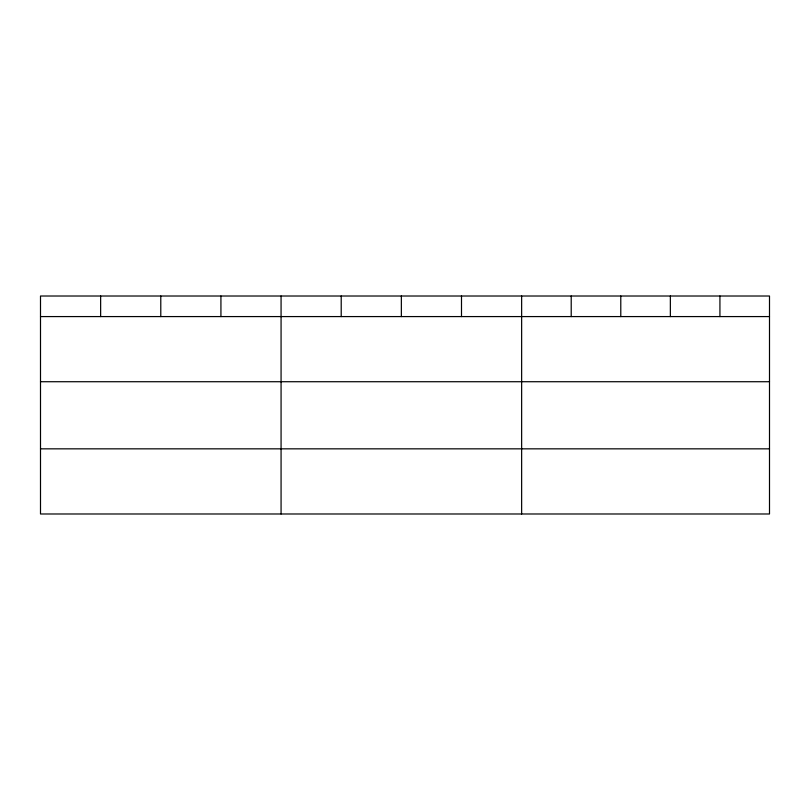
<?xml version="1.0" encoding="UTF-8"?>
<svg xmlns="http://www.w3.org/2000/svg" width="810" height="810" viewBox="0 0 810 810"><rect width="100%" height="100%" fill="white"/><g stroke="black" fill="none" stroke-linecap="round" stroke-linejoin="round"><path stroke-width="1.21" d="M769.5 381.723L769.5 296.014L40.5 296.014L40.5 513.986L769.5 513.986L769.5 381.723L40.5 381.723M40.5 316.578L769.5 316.578M40.5 448.841L769.5 448.841M719.928 296.014L719.928 316.578M670.356 296.014L670.356 316.578M620.784 296.014L620.784 316.578M571.212 296.014L571.212 316.578M521.64 296.014L521.64 513.986M461.498 296.014L461.498 316.578M401.355 296.014L401.355 316.578M341.212 296.014L341.212 316.578M281.07 296.014L281.07 513.986M220.927 296.014L220.927 316.578M160.785 296.014L160.785 316.578M100.642 296.014L100.642 316.578"/></g></svg>
